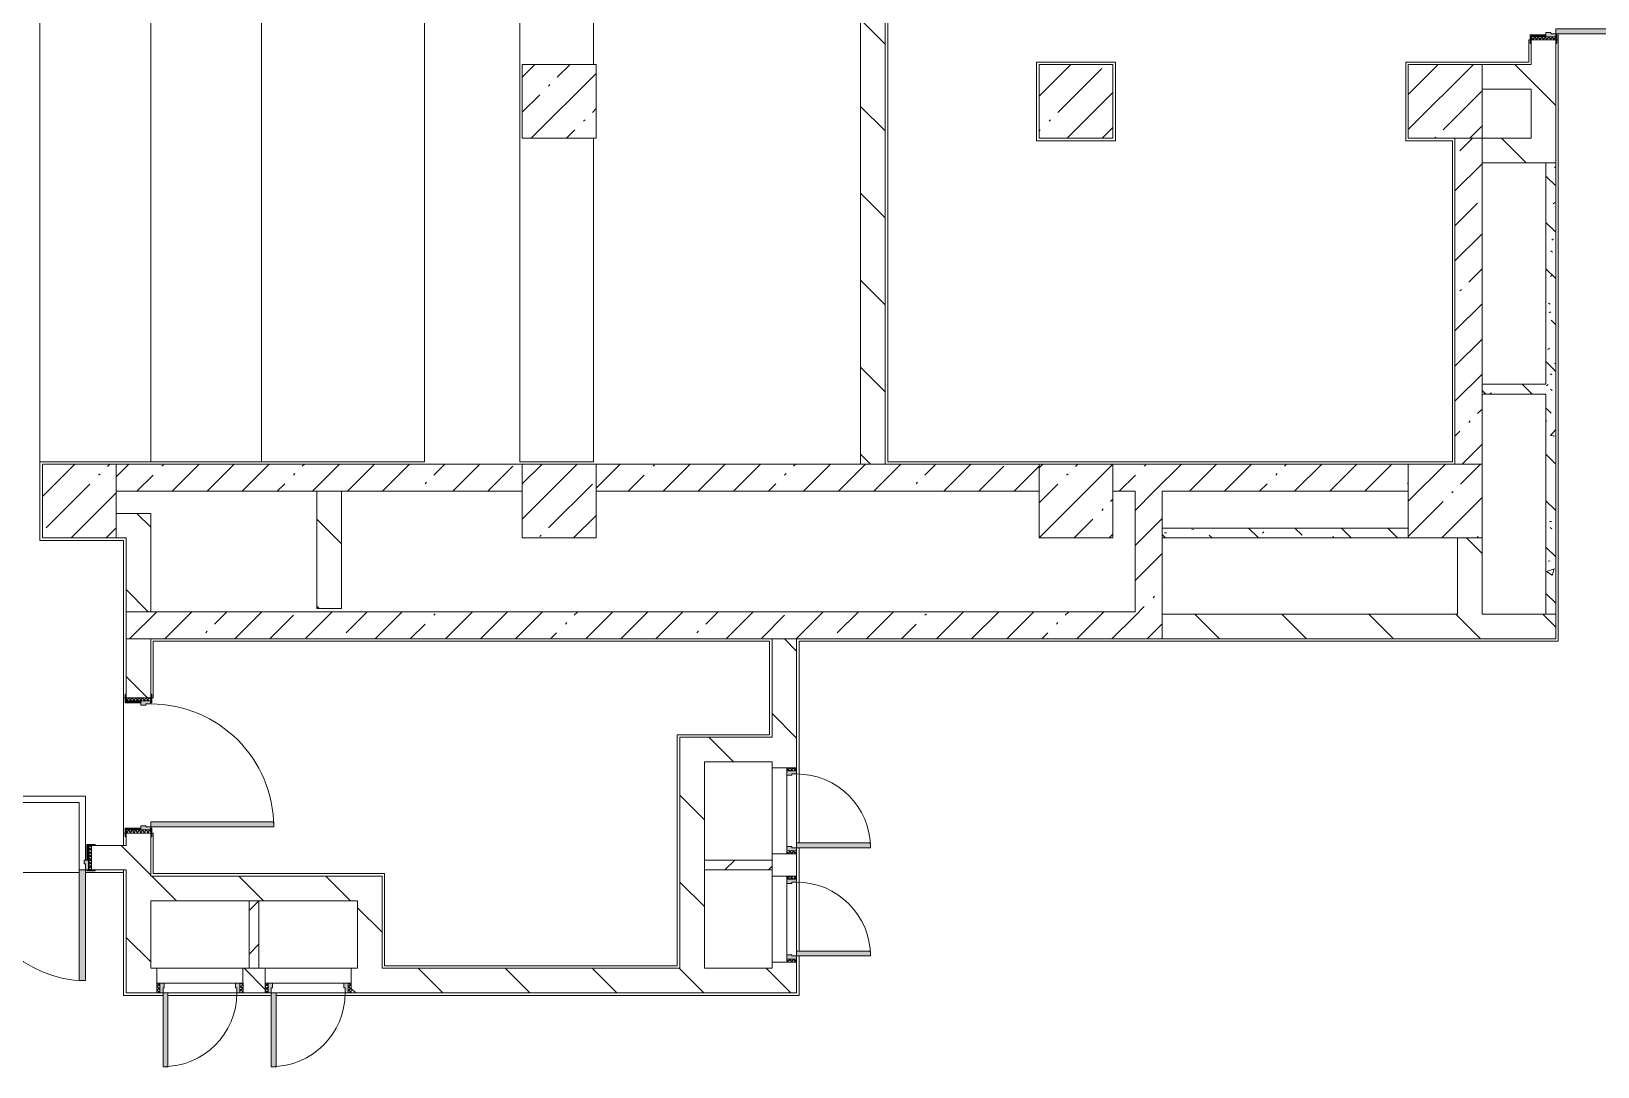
# Model space of a CAD drawing. Header units: millimetres. Extents: x 35881 to 234190, y -8553 to 29063.
# Drawn here: x 129000 to 141730, y 10300 to 18720 of the extents above; entities that cross this region are included whole.
import ezdxf

# ---------------------------------------------------------------- set-up
doc = ezdxf.new("R2010")
doc.units = ezdxf.units.MM
for name, color, linetype, lineweight, true_color in [('A-DOOR-4', 7, 'Continuous', 5, 0xaaaaaa), ('A-DOOR-5', 7, 'Continuous', 5, 0xe2e2e2), ('A-DOOR-FRAM-2', 7, 'Continuous', 5, 0xe2e2e2), ('A-DOOR-FRAM-3', 7, 'Continuous', 5, 0xaaaaaa), ('A-FLOR-1', 7, 'Continuous', 5, 0xaaaaaa), ('I-WALL-5', 7, 'Continuous', 5, 0x787878)]:
    doc.layers.add(name, color=color, linetype=linetype, lineweight=lineweight, true_color=true_color)
for name, color, linetype, lineweight in [('A-WALL', 7, 'Continuous', 9), ('I-WALL-4', 7, 'Continuous', 5), ('S-COLS-1', 7, 'Continuous', 5), ('S-STRS-2', 7, 'Continuous', 5)]:
    doc.layers.add(name, color=color, linetype=linetype, lineweight=lineweight)
pattern_1 = [(135, (107179.66, 0), (-353.5534, -353.5534), [])]
pattern_2 = [(45, (107179.66, 0), (-285.123, 285.123), []), (45, (107464.8, 0), (-285.123, 285.123), [504.031, -100.806, 16.764, -84.042])]
pattern_3 = [(135, (107179.66, 0), (-377.171, -377.171), [533.4, -88.9, 17.78, -88.9]), (135, (107179.66, 376.94), (-377.171, -377.171), []), (50, (107179.66, 0), (637.6445, -55.7866), [66.675, -733.425]), (355, (107179.66, 0), (-123.349, 668.699), [53.34, -586.74]), (100.451, (107232.8, -4.65), (514.299, 612.908), [56.665, -623.315]), (46.184, (107179.66, 177.8), (948.776, -147.15), [100.012, -1100.137]), (96.636, (107258.7, 165.5), (830.91, 865.997), [84.998, -934.973]), (351.184, (107179.7, 177.8), (830.918, 865.988), [80.01, -880.11]), (21, (107268.56, 133.35), (530.6506, -357.928), [66.675, -733.425]), (326, (107268.56, 133.35), (216.308, 644.658), [53.34, -586.74]), (71.451, (107312.8, 103.5), (746.96, 286.724), [56.665, -623.315]), (37.5, (107179.66, 0), (10.8105, 295.9426), [16.764, -562.864, 16.764, -578.866, -588.962]), (37.5, (107179.66, 0), (10.8105, 295.9426), [-1175.258, 16.764, -572.198]), (7.5, (107179.66, 0), (233.8692, 350.6318), [16.764, -322.834, 16.764, -549.529, -224.472]), (7.5, (107179.66, 0), (233.8692, 350.6318), [-905.891, 16.764, -207.708]), (327.5, (106981.4, 0), (474.5678, -20.0513), [16.764, -205.486, 16.764, -676.656, -920.115]), (327.5, (106981.4, 0), (474.5678, -20.0513), [-915.67, 16.764, -903.351]), (317.5, (106892.5, 0), (518.452, 88.9934), [16.764, -272.161, 16.764, -443.738, -653.415]), (317.5, (106892.5, 0), (518.452, 88.9934), [-749.427, 16.764, -636.651])]
pattern_4 = [(135, (1751.41, 164.685), (-14.14214, -14.14214), []), (225, (1751.41, 164.685), (14.14214, -14.14214), [])]
pattern_5 = [(45, (-371.384, 164.685), (-14.1421, 14.1421), []), (135, (-371.384, 164.685), (-14.1421, -14.1421), [])]
pattern_6 = [(45, (107179.66, 0), (-176.7767, 176.7767), [])]

# ---------------------------------------------------------------- blocks, each defined once
blk = doc.blocks.new('BSC_Колонна _Прямоугольная - 600х600-V252-1_10_2_птичка')
at = {"layer": 'S-COLS-1'}
h = blk.add_hatch(dxfattribs=at)
h.set_pattern_fill('FP_80', color=256, style=0, pattern_type=2)
h.set_pattern_definition([(45, (-26110, -14900), (-285.123, 285.123), []), (45, (-25824.88, -14900), (-285.123, 285.123), [504.031, -100.806, 16.764, -84.042])])
h.paths.add_polyline_path([(-300, -300), (300, -300), (300, 300), (-300, 300), (-300, -97)])
for p, q in [((300, 300), (-300, 300)), ((-300, 300), (-300, -300)), ((300, -300), (300, 300)), ((-300, -300), (300, -300))]:
    blk.add_line(p, q, dxfattribs=at)
blk = doc.blocks.new('BSC_Колонна _Прямоугольная - 600х600-V277-1_10_2_птичка')
at = {"layer": 'S-COLS-1'}
h = blk.add_hatch(dxfattribs=at)
h.set_pattern_fill('FP_109', color=256, style=0, pattern_type=2)
h.set_pattern_definition([(45, (-33310, -18150), (-285.123, 285.123), []), (45, (-33024.88, -18150), (-285.123, 285.123), [504.031, -100.806, 16.764, -84.042])])
h.paths.add_polyline_path([(60, -300), (300, -300), (300, 300), (-300, 300), (-300, -300)])
for p, q in [((300, 300), (-300, 300)), ((-300, 300), (-300, -300)), ((300, -300), (300, 300)), ((-300, -300), (300, -300))]:
    blk.add_line(p, q, dxfattribs=at)
blk = doc.blocks.new('BSC_Колонна _Прямоугольная - 600х600-V286-1_10_2_птичка')
at = {"layer": 'S-COLS-1'}
h = blk.add_hatch(dxfattribs=at)
h.set_pattern_fill('FP_113', color=256, style=0, pattern_type=2)
h.set_pattern_definition([(45, (-33310, -14900), (-285.123, 285.123), []), (45, (-33024.88, -14900), (-285.123, 285.123), [504.031, -100.806, 16.764, -84.042])])
h.paths.add_polyline_path([(-300, -300), (300, -300), (300, 300), (-300, 300), (-300, -135)])
for p, q in [((300, 300), (-300, 300)), ((-300, 300), (-300, -300)), ((300, -300), (300, 300)), ((-300, -300), (300, -300))]:
    blk.add_line(p, q, dxfattribs=at)
blk = doc.blocks.new('BSC_Колонна _Прямоугольная - 600х600-V298-1_10_2_птичка')
at = {"layer": 'S-COLS-1'}
h = blk.add_hatch(dxfattribs=at)
h.set_pattern_fill('FP_130', color=256, style=0, pattern_type=2)
h.set_pattern_definition([(45, (-30310, -14900), (-285.123, 285.123), []), (45, (-30024.88, -14900), (-285.123, 285.123), [504.031, -100.806, 16.764, -84.042])])
h.paths.add_polyline_path([(239, -300), (300, -300), (300, 300), (-300, 300), (-300, -300), (78, -300)])
for p, q in [((300, 300), (-300, 300)), ((-300, 300), (-300, -300)), ((300, -300), (300, 300)), ((-300, -300), (300, -300))]:
    blk.add_line(p, q, dxfattribs=at)
blk = doc.blocks.new('110_Дверь_СКБ_2Ст - Д-10 1800x2100h_Актовый зал EI30-23435156-1_10_2_птичка')
at = {"layer": 'A-DOOR-4'}
h = blk.add_hatch(dxfattribs=at)
h.set_pattern_fill('FP_133', color=256, style=0, pattern_type=2)
h.set_pattern_definition([(135, (1351.41, 164.685), (-14.1421, -14.1421), []), (225, (1351.41, 164.685), (14.1421, -14.1421), [])])
h.paths.add_polyline_path([(962.5, 100), (937.5, 100), (937.5, -100), (962.5, -100)])
at = {"layer": 'A-DOOR-5'}
for points in [[(-887.5, 1000), (-887.5, 100), (-837.5, 100), (-837.5, 1000)], [(862.5, 1000), (862.5, 100), (912.5, 100), (912.5, 1000)]]:
    blk.add_hatch(color=256, dxfattribs=at).paths.add_polyline_path(points)
h = blk.add_hatch(color=256, dxfattribs=at)
h.paths.add_polyline_path([(937.5, 100), (912.5, 100), (912.5, 50), (902.5, 50), (902.5, 20), (937.5, 20)])
h.paths.add_polyline_path([(-887.5, 100), (-912.5, 100), (-912.5, 20), (-877.5, 20), (-882.7, 50), (-887.5, 50)])
at = {"layer": 'A-DOOR-FRAM-2'}
for points in [[(-937.5, 108), (-967.5, 108), (-967.5, 100), (-897.5, 100), (-897.5, 108), (-916.5, 108)], [(-912.5, 20), (-912.5, -100), (-897.5, -100), (-897.5, 20)], [(962.5, 108), (922.5, 108), (927.9, 100), (992.5, 100), (992.5, 108)], [(927.9, 20), (922.5, 20), (927.9, -100), (937.5, -100), (937.5, 20)], [(-897.5, -100), (-967.5, -100), (-967.5, -108), (-897.5, -108)], [(922.5, -100), (927.9, -108), (992.5, -108), (992.5, -100), (927.9, -100)]]:
    blk.add_hatch(color=256, dxfattribs=at).paths.add_polyline_path(points)
at = {"layer": 'A-DOOR-FRAM-3'}
h = blk.add_hatch(dxfattribs=at)
h.set_pattern_fill('FP_134', color=256, style=0, pattern_type=2)
h.set_pattern_definition([(45, (-771.384, 164.685), (-14.1421, 14.1421), []), (135, (-771.384, 164.685), (-14.1421, -14.1421), [])])
h.paths.add_polyline_path([(-912.5, 100), (-937.5, 100), (-937.5, -100), (-912.5, -100)])
at = {"layer": 'A-DOOR-4'}
for p, q in [((-887.5, 1000), (-887.5, 100)), ((-837.5, 1000), (-887.5, 1000)), ((-837.5, 100), (-837.5, 1000)), ((912.5, 1000), (862.5, 1000)), ((862.5, 1000), (862.5, 100)), ((912.5, 100), (912.5, 1000)), ((-887.5, 100), (-837.5, 100)), ((862.5, 100), (912.5, 100))]:
    blk.add_line(p, q, dxfattribs=at)
for centre, start, end in [((-887.5, 100), 0, 90), ((912.5, 100), 90, 180)]:
    blk.add_arc(centre, 900, start, end, dxfattribs=at)
at = {"layer": 'A-DOOR-FRAM-3'}
for p, q in [((-897.5, 108), (-967.5, 108)), ((-967.5, 108), (-967.5, 100)), ((-967.5, 100), (-897.5, 100)), ((-912.5, 100), (-937.5, 100)), ((-937.5, 100), (-937.5, -100)), ((-887.5, 100), (-912.5, 100)), ((-912.5, 100), (-912.5, 20)), ((-912.5, -100), (-912.5, 100)), ((-912.5, 20), (-877.5, 20)), ((-897.5, 20), (-912.5, 20)), ((-912.5, 20), (-912.5, -100)), ((-897.5, 100), (-897.5, 108)), ((-897.5, -100), (-897.5, 20)), ((-887.5, 50), (-887.5, 100)), ((-877.5, 50), (-887.5, 50)), ((-877.5, 20), (-877.5, 50)), ((912.5, 50), (902.5, 50)), ((902.5, 50), (902.5, 20)), ((902.5, 20), (937.5, 20)), ((912.5, 100), (912.5, 50)), ((937.5, 100), (912.5, 100)), ((992.5, 108), (922.5, 108)), ((922.5, 108), (922.5, 100)), ((922.5, 100), (992.5, 100)), ((937.5, 20), (922.5, 20)), ((922.5, 20), (922.5, -100)), ((937.5, 20), (937.5, 100)), ((962.5, 100), (937.5, 100)), ((937.5, 100), (937.5, -100)), ((937.5, -100), (937.5, 20)), ((962.5, -100), (962.5, 100)), ((992.5, 100), (992.5, 108)), ((-897.5, -100), (-967.5, -100)), ((-967.5, -100), (-967.5, -108)), ((-967.5, -108), (-897.5, -108)), ((-937.5, -100), (-912.5, -100)), ((-912.5, -100), (-897.5, -100)), ((-897.5, -108), (-897.5, -100)), ((922.5, -100), (937.5, -100)), ((992.5, -100), (922.5, -100)), ((922.5, -100), (922.5, -108)), ((922.5, -108), (992.5, -108)), ((937.5, -100), (962.5, -100)), ((992.5, -108), (992.5, -100))]:
    blk.add_line(p, q, dxfattribs=at)
blk = doc.blocks.new('110_Дверь_СКБ_1Ст_Внутренняя1 - Д-4к_п__1100x2100h_Артистические EI30-23988509-1_10_2_птичка')
at = {"layer": 'A-DOOR-4'}
h = blk.add_hatch(dxfattribs=at)
h.set_pattern_fill('FP_116', color=256, style=0, pattern_type=2)
h.set_pattern_definition(pattern_4)
h.paths.add_polyline_path([(562.5, 100), (537.5, 100), (537.5, -100), (562.5, -100), (562.5, -72.6)])
at = {"layer": 'A-DOOR-5'}
h = blk.add_hatch(color=256, dxfattribs=at)
h.paths.add_polyline_path([(537.5, 20), (537.5, 100), (512.5, 100), (512.5, 60), (502.5, 60), (502.5, 20), (522.5, 20)])
h.paths.add_polyline_path([(-477.5, 60), (-487.5, 60), (-487.5, 100), (-512.5, 100), (-512.5, 20), (-477.5, 20), (-477.5, 44)])
at = {"layer": 'A-DOOR-FRAM-2'}
for points in [[(512.5, 156.8), (512.5, 1100), (472.5, 1100), (472.5, 100), (512.5, 100), (512.5, 120)], [(-497.5, 100), (-497.5, 108), (-567.5, 108), (-567.5, 100), (-512.5, 100)], [(-497.5, -72.6), (-497.5, 20), (-512.5, 20), (-512.5, -100), (-497.5, -100)], [(592.5, 108), (522.5, 108), (522.5, 100), (592.5, 100)], [(537.5, -100), (537.5, 20), (522.5, 20), (522.5, -100)], [(-497.5, -108), (-497.5, -100), (-567.5, -100), (-567.5, -108), (-512.5, -108)], [(592.5, -100), (522.5, -100), (522.5, -108), (592.5, -108)]]:
    blk.add_hatch(color=256, dxfattribs=at).paths.add_polyline_path(points)
at = {"layer": 'A-DOOR-FRAM-3'}
h = blk.add_hatch(dxfattribs=at)
h.set_pattern_fill('FP_117', color=256, style=0, pattern_type=2)
h.set_pattern_definition(pattern_5)
h.paths.add_polyline_path([(-512.5, -100), (-512.5, 100), (-537.5, 100), (-537.5, -100)])
at = {"layer": 'A-DOOR-4'}
for p, q in [((512.5, 1100), (472.5, 1100)), ((472.5, 1100), (472.5, 100)), ((512.5, 100), (512.5, 1100)), ((472.5, 100), (512.5, 100))]:
    blk.add_line(p, q, dxfattribs=at)
blk.add_arc((512.5, 100), 1000, 90, 180, dxfattribs=at)
at = {"layer": 'A-DOOR-FRAM-3'}
for p, q in [((-497.5, 108), (-567.5, 108)), ((-567.5, 108), (-567.5, 100)), ((-567.5, 100), (-497.5, 100)), ((-512.5, 100), (-537.5, 100)), ((-537.5, 100), (-537.5, -100)), ((-487.5, 100), (-512.5, 100)), ((-512.5, 100), (-512.5, 20)), ((-512.5, -100), (-512.5, 100)), ((-497.5, 100), (-512.5, 100)), ((-512.5, 100), (-512.5, 99)), ((-512.5, 99), (-497.5, 99)), ((-512.5, 20), (-477.5, 20)), ((-497.5, 20), (-512.5, 20)), ((-512.5, 20), (-512.5, -100)), ((-497.5, 100), (-497.5, 108)), ((-497.5, 99), (-497.5, 100)), ((-497.5, -100), (-497.5, 20)), ((-487.5, 60), (-487.5, 100)), ((-477.5, 60), (-487.5, 60)), ((-477.5, 20), (-477.5, 60)), ((512.5, 60), (502.5, 60)), ((502.5, 60), (502.5, 20)), ((502.5, 20), (537.5, 20)), ((512.5, 100), (512.5, 60)), ((537.5, 100), (512.5, 100)), ((592.5, 108), (522.5, 108)), ((522.5, 108), (522.5, 100)), ((537.5, 100), (522.5, 100)), ((522.5, 100), (522.5, 99)), ((522.5, 100), (592.5, 100)), ((522.5, 99), (537.5, 99)), ((537.5, 20), (522.5, 20)), ((522.5, 20), (522.5, -100)), ((537.5, 20), (537.5, 100)), ((562.5, 100), (537.5, 100)), ((537.5, 100), (537.5, -100)), ((537.5, 99), (537.5, 100)), ((537.5, -100), (537.5, 20)), ((562.5, -100), (562.5, 100)), ((592.5, 100), (592.5, 108)), ((-497.5, -100), (-567.5, -100)), ((-567.5, -100), (-567.5, -108)), ((-567.5, -108), (-497.5, -108)), ((-537.5, -100), (-512.5, -100)), ((-512.5, -100), (-497.5, -100)), ((-497.5, -108), (-497.5, -100)), ((522.5, -100), (537.5, -100)), ((592.5, -100), (522.5, -100)), ((522.5, -100), (522.5, -108)), ((522.5, -108), (592.5, -108)), ((537.5, -100), (562.5, -100)), ((592.5, -108), (592.5, -100))]:
    blk.add_line(p, q, dxfattribs=at)
blk = doc.blocks.new('110_Дверь_СКБ_1Ст_Внутренняя1 - Д-4к_л_ 1100x2100h_кладовая-31838514-1_10_2_птичка')
at = {"layer": 'A-DOOR-4'}
h = blk.add_hatch(dxfattribs=at)
h.set_pattern_fill('FP_116', color=256, style=0, pattern_type=2)
h.set_pattern_definition(pattern_4)
h.paths.add_polyline_path([(562.5, 100), (537.5, 100), (537.5, -100), (562.5, -100)])
at = {"layer": 'A-DOOR-5'}
h = blk.add_hatch(color=256, dxfattribs=at)
h.paths.add_polyline_path([(537.5, 20), (537.5, 100), (512.5, 100), (512.5, 60), (502.5, 60), (502.5, 20), (522.5, 20)])
h.paths.add_polyline_path([(-477.5, 60), (-487.5, 60), (-487.5, 100), (-512.5, 100), (-512.5, 20), (-477.5, 20), (-477.5, 44)])
at = {"layer": 'A-DOOR-FRAM-2'}
for points in [[(512.5, 100), (512.5, 1100), (472.5, 1100), (472.5, 100)], [(-497.5, 108), (-567.5, 108), (-567.5, 100), (-497.5, 100)], [(-497.5, -100), (-497.5, 20), (-512.5, 20), (-512.5, -100)], [(592.5, 108), (522.5, 108), (522.5, 100), (592.5, 100)], [(537.5, 20), (522.5, 20), (523.9, -100), (537.5, -100), (537.5, -22.4)], [(-497.5, -100), (-567.5, -100), (-567.5, -108), (-497.5, -108)], [(592.5, -100), (522.5, -100), (522.5, -108), (592.5, -108)]]:
    blk.add_hatch(color=256, dxfattribs=at).paths.add_polyline_path(points)
at = {"layer": 'A-DOOR-FRAM-3'}
h = blk.add_hatch(dxfattribs=at)
h.set_pattern_fill('FP_117', color=256, style=0, pattern_type=2)
h.set_pattern_definition(pattern_5)
h.paths.add_polyline_path([(-512.5, 100), (-537.5, 100), (-537.5, -100), (-512.5, -100)])
at = {"layer": 'A-DOOR-4'}
for p, q in [((512.5, 1100), (472.5, 1100)), ((472.5, 1100), (472.5, 100)), ((512.5, 100), (512.5, 1100)), ((472.5, 100), (512.5, 100))]:
    blk.add_line(p, q, dxfattribs=at)
blk.add_arc((512.5, 100), 1000, 90, 180, dxfattribs=at)
at = {"layer": 'A-DOOR-FRAM-3'}
for p, q in [((-497.5, 108), (-567.5, 108)), ((-567.5, 108), (-567.5, 100)), ((-567.5, 100), (-497.5, 100)), ((-512.5, 100), (-537.5, 100)), ((-537.5, 100), (-537.5, -100)), ((-487.5, 100), (-512.5, 100)), ((-512.5, 100), (-512.5, 20)), ((-512.5, -100), (-512.5, 100)), ((-497.5, 100), (-512.5, 100)), ((-512.5, 100), (-512.5, 99)), ((-512.5, 99), (-497.5, 99)), ((-512.5, 20), (-477.5, 20)), ((-497.5, 20), (-512.5, 20)), ((-512.5, 20), (-512.5, -100)), ((-497.5, 100), (-497.5, 108)), ((-497.5, 99), (-497.5, 100)), ((-497.5, -100), (-497.5, 20)), ((-487.5, 60), (-487.5, 100)), ((-477.5, 60), (-487.5, 60)), ((-477.5, 20), (-477.5, 60)), ((512.5, 60), (502.5, 60)), ((502.5, 60), (502.5, 20)), ((502.5, 20), (537.5, 20)), ((512.5, 100), (512.5, 60)), ((537.5, 100), (512.5, 100)), ((592.5, 108), (522.5, 108)), ((522.5, 108), (522.5, 100)), ((537.5, 100), (522.5, 100)), ((522.5, 100), (522.5, 99)), ((522.5, 100), (592.5, 100)), ((522.5, 99), (537.5, 99)), ((537.5, 20), (522.5, 20)), ((522.5, 20), (522.5, -100)), ((537.5, 20), (537.5, 100)), ((562.5, 100), (537.5, 100)), ((537.5, 100), (537.5, -100)), ((537.5, 99), (537.5, 100)), ((537.5, -100), (537.5, 20)), ((562.5, -100), (562.5, 100)), ((592.5, 100), (592.5, 108)), ((-497.5, -100), (-567.5, -100)), ((-567.5, -100), (-567.5, -108)), ((-567.5, -108), (-497.5, -108)), ((-537.5, -100), (-512.5, -100)), ((-512.5, -100), (-497.5, -100)), ((-497.5, -108), (-497.5, -100)), ((522.5, -100), (537.5, -100)), ((592.5, -100), (522.5, -100)), ((522.5, -100), (522.5, -108)), ((522.5, -108), (592.5, -108)), ((537.5, -100), (562.5, -100)), ((592.5, -108), (592.5, -100))]:
    blk.add_line(p, q, dxfattribs=at)
blk = doc.blocks.new('BSC_Колонна _Прямоугольная - 600х600-V321-1_10_2_птичка')
at = {"layer": 'S-COLS-1'}
h = blk.add_hatch(dxfattribs=at)
h.set_pattern_fill('FP_149', color=256, style=0, pattern_type=2)
h.set_pattern_definition([(45, (-22210, -14900), (-285.123, 285.123), []), (45, (-21924.88, -14900), (-285.123, 285.123), [504.031, -100.806, 16.764, -84.042])])
h.paths.add_polyline_path([(300, -300), (300, 300), (-300, 300), (-300, -300)])
for p, q in [((300, 300), (-300, 300)), ((-300, 300), (-300, -300)), ((300, -300), (300, 300)), ((-300, -300), (300, -300))]:
    blk.add_line(p, q, dxfattribs=at)
blk = doc.blocks.new('BSC_Колонна _Прямоугольная - 600х600-V322-1_10_2_птичка')
at = {"layer": 'S-COLS-1'}
h = blk.add_hatch(dxfattribs=at)
h.set_pattern_fill('FP_151', color=256, style=0, pattern_type=2)
h.set_pattern_definition([(45, (-26110, -18150), (-285.123, 285.123), []), (45, (-25824.88, -18150), (-285.123, 285.123), [504.031, -100.806, 16.764, -84.042])])
h.paths.add_polyline_path([(280, -300), (300, -300), (300, 300), (-300, 300), (-300, -300), (76, -300)])
for p, q in [((300, 300), (-300, 300)), ((-300, 300), (-300, -300)), ((300, -300), (300, 300)), ((-300, -300), (300, -300))]:
    blk.add_line(p, q, dxfattribs=at)
blk = doc.blocks.new('BSC_Колонна _Прямоугольная - 600х600-23728797-1_10_2_птичка')
at = {"layer": 'S-COLS-1'}
h = blk.add_hatch(dxfattribs=at)
h.set_pattern_fill('FP_152', color=256, style=0, pattern_type=2)
h.set_pattern_definition([(45, (-30310, -18150), (-285.123, 285.123), []), (45, (-30024.88, -18150), (-285.123, 285.123), [504.031, -100.806, 16.764, -84.042])])
h.paths.add_polyline_path([(300, -300), (300, 300), (-300, 297), (-300, -300), (239, -300)])
for p, q in [((300, 300), (-300, 300)), ((-300, 300), (-300, -300)), ((300, -300), (300, 300)), ((-300, -300), (300, -300))]:
    blk.add_line(p, q, dxfattribs=at)
blk = doc.blocks.new('110_Дверь_СКБ_1Ст - д-18 700x2100h_Технический шкаф ЭОМ и СС-V314-1_10_2_птичка')
at = {"layer": 'A-DOOR-4'}
h = blk.add_hatch(dxfattribs=at)
h.set_pattern_fill('FP_142', color=256, style=0, pattern_type=2)
h.set_pattern_definition([(135, (1951.41, 164.685), (-14.14214, -14.14214), []), (225, (1951.41, 164.685), (14.14214, -14.14214), [])])
h.paths.add_polyline_path([(337, 100), (337, 20), (362, 20), (362, 100)])
at = {"layer": 'A-DOOR-5'}
h = blk.add_hatch(color=256, dxfattribs=at)
h.paths.add_polyline_path([(312, 100), (312, 60), (302, 60), (302, 20), (337, 20), (337, 100), (322, 100)])
h.paths.add_polyline_path([(-298, 100), (-313, 100), (-313, 20), (-278, 20), (-278, 60), (-288, 60), (-288, 100)])
at = {"layer": 'A-DOOR-FRAM-2'}
blk.add_hatch(color=256, dxfattribs=at).paths.add_polyline_path([(272, 700), (272, 100), (312, 100), (312, 700)])
at = {"layer": 'A-DOOR-FRAM-3'}
h = blk.add_hatch(dxfattribs=at)
h.set_pattern_fill('FP_143', color=256, style=0, pattern_type=2)
h.set_pattern_definition([(45, (-171.384, 164.685), (-14.1421, 14.1421), []), (135, (-171.384, 164.685), (-14.1421, -14.1421), [])])
h.paths.add_polyline_path([(-338, 100), (-338, 20), (-313, 20), (-313, 100)])
at = {"layer": 'A-DOOR-4'}
for p, q in [((312, 700), (272, 700)), ((272, 700), (272, 100)), ((312, 100), (312, 700)), ((272, 100), (312, 100))]:
    blk.add_line(p, q, dxfattribs=at)
blk.add_arc((312, 100), 600, 90, 180, dxfattribs=at)
at = {"layer": 'A-DOOR-FRAM-3'}
for p, q in [((-313, 100), (-338, 100)), ((-338, 100), (-338, 20)), ((-338, 20), (-313, 20)), ((-288, 100), (-313, 100)), ((-313, 100), (-313, 20)), ((-313, 20), (-313, 100)), ((-313, 20), (-278, 20)), ((-288, 60), (-288, 100)), ((-288, 100), (272, 100)), ((-278, 60), (-288, 60)), ((-278, 20), (-278, 60)), ((302, 20), (-278, 20)), ((312, 60), (302, 60)), ((302, 60), (302, 20)), ((302, 20), (337, 20)), ((312, 100), (312, 60)), ((337, 100), (312, 100)), ((337, 20), (337, 100)), ((362, 100), (337, 100)), ((337, 100), (337, 20)), ((337, 20), (362, 20)), ((362, 20), (362, 100))]:
    blk.add_line(p, q, dxfattribs=at)
blk = doc.blocks.new('Перекрытия 2 - Перекрытия 4-32990152-1_10_2_птичка')
at = {"layer": 'S-STRS-2'}
for p, q in [((21910, 19180), (22510, 19180)), ((21910, 19180), (21910, 15200)), ((22810, 19180), (23410, 19180)), ((22810, 15200), (22810, 19180)), ((25034, 19180), (23710, 19180)), ((23710, 19180), (23710, 15200)), ((25034, 15200), (25034, 19180)), ((26410, 19180), (25810, 19180)), ((25810, 19180), (25810, 15200)), ((26410, 18430), (26410, 19180)), ((26410, 15200), (26410, 17830)), ((22810, 15200), (21910, 15200)), ((23710, 15200), (22810, 15200)), ((23710, 15200), (25034, 15200)), ((25810, 15200), (26410, 15200))]:
    blk.add_line(p, q, dxfattribs=at)
blk = doc.blocks.new('BSC_Колонна _Прямоугольная - 600х600-V377-1_10_2_птичка')
at = {"layer": 'S-COLS-1'}
for p, q in [((300, 300), (-300, 300)), ((-300, 300), (-300, -300)), ((300, -300), (300, 300)), ((-300, -300), (300, -300))]:
    blk.add_line(p, q, dxfattribs=at)

msp = doc.modelspace()

# ---------------------------------------------------------------- hatches: boundary and pattern name
at = {"layer": 'I-WALL-4'}
h = msp.add_hatch(dxfattribs=at)
h.set_pattern_fill('FP_73', color=256, style=0, pattern_type=2)
h.set_pattern_definition(pattern_1)
h.paths.add_polyline_path([(135869.6, 15200), (135939.7, 15200), (135939.7, 26500), (135739.7, 26500), (135739.7, 15200)])
h = msp.add_hatch(dxfattribs=at)
h.set_pattern_fill('FP_73', color=256, style=0, pattern_type=2)
h.set_pattern_definition(pattern_1)
h.paths.add_polyline_path([(141309.7, 17850), (141389.7, 17850), (141389.7, 18650), (141189.7, 18650), (141189.7, 17850)])
h.paths.add_polyline_path([(141389.7, 19750), (141389.7, 23400), (141189.7, 23400), (141189.7, 19750)])
h = msp.add_hatch(dxfattribs=at)
h.set_pattern_fill('FP_73', color=256, style=0, pattern_type=2)
h.set_pattern_definition(pattern_1)
h.paths.add_polyline_path([(141169.7, 18250), (141189.7, 18250), (141189.7, 18450), (140789.7, 18450), (140789.7, 18250)])
h = msp.add_hatch(dxfattribs=at)
h.set_pattern_fill('FP_67', color=256, style=0, pattern_type=2)
h.set_pattern_definition(pattern_2)
h.paths.add_polyline_path([(140789.7, 15200), (140790.1, 15200), (140789.7, 17850), (140570.1, 17850), (140570.1, 15200)])
h = msp.add_hatch(dxfattribs=at)
h.set_pattern_fill('FP_73', color=256, style=0, pattern_type=2)
h.set_pattern_definition(pattern_1)
h.paths.add_polyline_path([(141309.7, 17650), (141389.7, 17650), (141389.7, 17850), (140790.1, 17850), (140790.1, 17650), (141232.7, 17650)])
h = msp.add_hatch(dxfattribs=at)
h.set_pattern_fill('FP_67', color=256, style=0, pattern_type=2)
h.set_pattern_definition(pattern_2)
h.paths.add_polyline_path([(130869.7, 14980), (132989.7, 14980), (132989.7, 15200), (129689.7, 15200), (129689.7, 14980), (130292.8, 14980)])
h.paths.add_polyline_path([(139928.2, 14980), (140189.7, 14980), (140189.7, 15200), (137789.7, 15200), (137789.7, 14980), (139587.5, 14980)])
h.paths.add_polyline_path([(137169.7, 14980), (137189.7, 14980), (137189.7, 15200), (133589.7, 15200), (133589.7, 14980), (135959.7, 14980)])
h = msp.add_hatch(dxfattribs=at)
h.set_pattern_fill('FP_73', color=256, style=0, pattern_type=2)
h.set_pattern_definition(pattern_1)
h.paths.add_polyline_path([(131519.7, 14025), (131519.7, 14980), (131319.7, 14980), (131319.7, 14025)])
h = msp.add_hatch(dxfattribs=at)
h.set_pattern_fill('FP_67', color=256, style=0, pattern_type=2)
h.set_pattern_definition(pattern_2)
h.paths.add_polyline_path([(138189.7, 13780), (138189.7, 14980), (137969.7, 14980), (137969.7, 13780)])
h = msp.add_hatch(dxfattribs=at)
h.set_pattern_fill('FP_73', color=256, style=0, pattern_type=2)
h.set_pattern_definition(pattern_1)
h.paths.add_polyline_path([(129840.8, 14600), (129969.7, 14600), (129969.7, 14800), (129689.7, 14800), (129689.7, 14600), (129769.7, 14600)])
h = msp.add_hatch(dxfattribs=at)
h.set_pattern_fill('FP_73', color=256, style=0, pattern_type=2)
h.set_pattern_definition(pattern_1)
h.paths.add_polyline_path([(129969.7, 14000), (129969.7, 14600), (129769.7, 14600), (129769.7, 14000)])
h = msp.add_hatch(dxfattribs=at)
h.set_pattern_fill('FP_73', color=256, style=0, pattern_type=2)
h.set_pattern_definition(pattern_1)
h.paths.add_polyline_path([(140790.1, 13980), (140789.7, 14600), (140590.1, 14600), (140590.1, 13980)])
h = msp.add_hatch(dxfattribs=at)
h.set_pattern_fill('FP_67', color=256, style=0, pattern_type=2)
h.set_pattern_definition(pattern_2)
h.paths.add_polyline_path([(130428, 13780), (137969.7, 13780), (137969.7, 14000), (129769.7, 14000), (129769.7, 13780), (130292.8, 13780)])
h = msp.add_hatch(dxfattribs=at)
h.set_pattern_fill('FP_73', color=256, style=0, pattern_type=2)
h.set_pattern_definition(pattern_1)
h.paths.add_polyline_path([(140845.9, 13780), (141389.7, 13780), (141389.7, 13980), (138189.7, 13980), (138189.7, 13780), (140550.1, 13780)])
h = msp.add_hatch(dxfattribs=at)
h.set_pattern_fill('FP_73', color=256, style=0, pattern_type=2)
h.set_pattern_definition(pattern_1)
h.paths.add_polyline_path([(129769.7, 10900), (129969.7, 10900), (129969.7, 12200), (129769.7, 12200), (129769.7, 10905.3)])
h.paths.add_polyline_path([(129969.7, 13300), (129969.7, 13780), (129769.7, 13780), (129769.7, 13300)])
h = msp.add_hatch(dxfattribs=at)
h.set_pattern_fill('FP_73', color=256, style=0, pattern_type=2)
h.set_pattern_definition(pattern_1)
h.paths.add_polyline_path([(135139.4, 10900), (135219.7, 10900), (135219.7, 11150), (135019.7, 11150), (135019.7, 10900)])
h.paths.add_polyline_path([(135139.7, 11850), (135219.7, 11850), (135219.7, 12030), (135019.7, 12030), (135019.7, 11850)])
h.paths.add_polyline_path([(135139.7, 12730), (135219.7, 12730), (135219.7, 13780), (135019.7, 13780), (135019.7, 12730)])
h = msp.add_hatch(dxfattribs=at)
h.set_pattern_fill('FP_73', color=256, style=0, pattern_type=2)
h.set_pattern_definition(pattern_1)
h.paths.add_polyline_path([(134269.7, 11100), (134469.7, 11100), (134469.7, 12980), (134269.7, 12980), (134269.7, 11120)])
h = msp.add_hatch(dxfattribs=at)
h.set_pattern_fill('FP_73', color=256, style=0, pattern_type=2)
h.set_pattern_definition(pattern_1)
h.paths.add_polyline_path([(134469.7, 12780), (135019.7, 12780), (135019.7, 12980), (134469.7, 12980)])
h = msp.add_hatch(dxfattribs=at)
h.set_pattern_fill('FP_73', color=256, style=0, pattern_type=2)
h.set_pattern_definition(pattern_1)
h.paths.add_polyline_path([(129519.7, 11900), (129769.7, 11900), (129769.7, 12100), (129489.7, 12100), (129489.7, 11900)])
h.paths.add_polyline_path([(127409.7, 11900), (127589.7, 11900), (127589.7, 12100), (127389.7, 12100), (127389.7, 11900)])
h = msp.add_hatch(dxfattribs=at)
h.set_pattern_fill('FP_72', color=256, style=0, pattern_type=2)
h.set_pattern_definition(pattern_6)
h.paths.add_polyline_path([(134469.7, 11900), (135019.7, 11900), (135019.7, 11980), (134469.7, 11980)])
h = msp.add_hatch(dxfattribs=at)
h.set_pattern_fill('FP_73', color=256, style=0, pattern_type=2)
h.set_pattern_definition(pattern_1)
h.paths.add_polyline_path([(129989.7, 11650), (131849.7, 11650), (131849.7, 11850), (129969.7, 11850), (129969.7, 11650)])
h = msp.add_hatch(dxfattribs=at)
h.set_pattern_fill('FP_72', color=256, style=0, pattern_type=2)
h.set_pattern_definition(pattern_6)
h.paths.add_polyline_path([(130849.7, 11100), (130849.7, 11650), (130769.7, 11650), (130769.7, 11100)])
h = msp.add_hatch(dxfattribs=at)
h.set_pattern_fill('FP_73', color=256, style=0, pattern_type=2)
h.set_pattern_definition(pattern_1)
h.paths.add_polyline_path([(131849.7, 11100), (131849.7, 11650), (131649.7, 11650), (131649.7, 11100)])
h = msp.add_hatch(dxfattribs=at)
h.set_pattern_fill('FP_73', color=256, style=0, pattern_type=2)
h.set_pattern_definition(pattern_1)
h.paths.add_polyline_path([(133392.1, 10900), (135019.7, 10900), (135019.7, 11100), (131599.7, 11100), (131599.7, 10900), (133318.5, 10900)])
h.paths.add_polyline_path([(129969.7, 10900), (130019.7, 10900), (130019.7, 11100), (129969.7, 11100), (129969.7, 10980)])
h.paths.add_polyline_path([(130719.7, 10900), (130899.7, 10900), (130899.7, 11100), (130719.7, 11100), (130719.7, 10980)])
at = {"layer": 'I-WALL-5'}
h = msp.add_hatch(dxfattribs=at)
h.set_pattern_fill('FP_89', color=256, style=0, pattern_type=2)
h.set_pattern_definition(pattern_3)
h.paths.add_polyline_path([(141309.7, 13980), (141389.7, 13980), (141389.7, 17650), (141309.7, 17650), (141309.7, 14292)])
h = msp.add_hatch(dxfattribs=at)
h.set_pattern_fill('FP_89', color=256, style=0, pattern_type=2)
h.set_pattern_definition(pattern_3)
h.paths.add_polyline_path([(140790.1, 15770), (141309.7, 15770), (141309.7, 15850), (140790.1, 15850)])
h = msp.add_hatch(dxfattribs=at)
h.set_pattern_fill('FP_89', color=256, style=0, pattern_type=2)
h.set_pattern_definition(pattern_3)
h.paths.add_polyline_path([(138189.7, 14600), (140189.4, 14600), (140189.4, 14680), (138189.7, 14680)])

# ---------------------------------------------------------------- linework, layer by layer
at = {"layer": 'A-FLOR-1'}
for p, q in [((135959.7, 19880), (135959.7, 15220)), ((141169.7, 18470), (141169.7, 18650)), ((141169.7, 18650), (141181.7, 18650)), ((141397.7, 18650), (141409.7, 18650)), ((141409.7, 18700), (141409.7, 13760)), ((137169.7, 17830), (137169.7, 18470)), ((137169.7, 18470), (137809.7, 18470)), ((137809.7, 18470), (137809.7, 17830)), ((140169.7, 17830), (140169.7, 18470)), ((140169.7, 18470), (141169.7, 18470)), ((137809.7, 17830), (137169.7, 17830)), ((140550.1, 17830), (140169.7, 17830)), ((140550.1, 15220), (140550.1, 17830)), ((129069.7, 14580), (129069.7, 15220)), ((135959.7, 15220), (140550.1, 15220)), ((129749.7, 14580), (129069.7, 14580)), ((129749.7, 12100), (129749.7, 14580)), ((134999.7, 13760), (129989.7, 13760)), ((129989.7, 13760), (129989.7, 13300)), ((134999.7, 13000), (134999.7, 13760)), ((141409.7, 13760), (135239.7, 13760)), ((135239.7, 13760), (135239.7, 12120)), ((129761.7, 13300), (129749.7, 13300)), ((129989.7, 13300), (129977.7, 13300)), ((134249.7, 11120), (134249.7, 13000)), ((134249.7, 13000), (134999.7, 13000)), ((129439.5, 12498.9), (127624.3, 12498.9)), ((129439.5, 11980), (129439.5, 12498.9)), ((127674.3, 12448.9), (129389.5, 12448.9)), ((129389.5, 12448.9), (129389.5, 11898.9)), ((129749.7, 12200), (129761.7, 12200)), ((129977.7, 12200), (129989.7, 12200)), ((129989.7, 12200), (129989.7, 11870)), ((135239.7, 12080), (135239.7, 11240)), ((129389.7, 11880), (127689.7, 11880)), ((129439.5, 11900), (129439.5, 11950.6)), ((129749.7, 11880), (129439.7, 11880)), ((129749.7, 10880), (129749.7, 11900)), ((129989.7, 11870), (131869.7, 11870)), ((131869.7, 11870), (131869.7, 11120)), ((131869.7, 11120), (134249.7, 11120)), ((135239.7, 11200), (135239.7, 10880)), ((130069.7, 10880), (129749.7, 10880)), ((130949.7, 10880), (130109.7, 10880)), ((135239.7, 10880), (130989.7, 10880))]:
    msp.add_line(p, q, dxfattribs=at)
at = {"layer": 'A-WALL'}
for p, q in [((141389.7, 17650), (141309.7, 17650)), ((140790.1, 15850), (140790.1, 15770)), ((135739.7, 15200), (135939.7, 15200)), ((131519.7, 14980), (131319.7, 14980)), ((138189.7, 14680), (138189.7, 14600)), ((129969.7, 14000), (129769.7, 14000)), ((138189.7, 13980), (138189.7, 13780)), ((141309.7, 13980), (141389.7, 13980)), ((129969.7, 13780), (129769.7, 13780)), ((135219.7, 13780), (135019.7, 13780)), ((134469.7, 11980), (134469.7, 11900)), ((135019.7, 11900), (135019.7, 11980)), ((130849.7, 11650), (130769.7, 11650)), ((130769.7, 11100), (130849.7, 11100))]:
    msp.add_line(p, q, dxfattribs=at)
at = {"layer": 'I-WALL-4'}
for p, q in [((135739.7, 26500), (135739.7, 15200)), ((135939.7, 15200), (135939.7, 19900)), ((141189.7, 18620), (141189.7, 18450)), ((141389.7, 13780), (141389.7, 18620)), ((141189.7, 18450), (140789.7, 18450)), ((140789.7, 18250), (141189.7, 18250)), ((141189.7, 18250), (141189.7, 17850)), ((140570.1, 17850), (140570.1, 15200)), ((141189.7, 17850), (140790.1, 17850)), ((140790.1, 17850), (140790.1, 15850)), ((140790.1, 17650), (141309.7, 17650)), ((141309.7, 17650), (141309.7, 15850)), ((141309.7, 15850), (140790.1, 15850)), ((140790.1, 15200), (140790.1, 15770)), ((140790.1, 15770), (141309.7, 15770)), ((141309.7, 15770), (141309.7, 13980)), ((132989.7, 15200), (129689.7, 15200)), ((135739.7, 15200), (133589.7, 15200)), ((137189.7, 15200), (135939.7, 15200)), ((140189.7, 15200), (137789.7, 15200)), ((129689.7, 14980), (131319.7, 14980)), ((131319.7, 14980), (131319.7, 14025)), ((131519.7, 14980), (132989.7, 14980)), ((131519.7, 14025), (131519.7, 14980)), ((133589.7, 14980), (137189.7, 14980)), ((137789.7, 14980), (137969.7, 14980)), ((137969.7, 14980), (137969.7, 14000)), ((138189.7, 14980), (140189.7, 14980)), ((138189.7, 14680), (138189.7, 14980)), ((129969.7, 14800), (129689.7, 14800)), ((129969.7, 14000), (129969.7, 14800)), ((140189.4, 14680), (138189.7, 14680)), ((140189.4, 14600), (140189.4, 14680)), ((129689.7, 14600), (129769.7, 14600)), ((129769.7, 14600), (129769.7, 13330)), ((138189.7, 14600), (140189.4, 14600)), ((138189.7, 13980), (138189.7, 14600)), ((140590.1, 14600), (140590.1, 13980)), ((140790.1, 13980), (140790.1, 14600)), ((131319.7, 14025), (131519.7, 14025)), ((137969.7, 14000), (129969.7, 14000)), ((140590.1, 13980), (138189.7, 13980)), ((141309.7, 13980), (140790.1, 13980)), ((129969.7, 13780), (135019.7, 13780)), ((129969.7, 13330), (129969.7, 13780)), ((135019.7, 13780), (135019.7, 12980)), ((135219.7, 12730), (135219.7, 13780)), ((135219.7, 13780), (141389.7, 13780)), ((134269.7, 12980), (134269.7, 11100)), ((135019.7, 12980), (134269.7, 12980)), ((134469.7, 11980), (134469.7, 12780)), ((134469.7, 12780), (135019.7, 12780)), ((135019.7, 11980), (135019.7, 12780)), ((135019.7, 12730), (135139.7, 12730)), ((129769.7, 12100), (129519.7, 12100)), ((129769.7, 12170), (129769.7, 12100)), ((129969.7, 11850), (129969.7, 12170)), ((135019.7, 11980), (134469.7, 11980)), ((135139.7, 12030), (135019.7, 12030)), ((135219.7, 11850), (135219.7, 12030)), ((129519.7, 11900), (129769.7, 11900)), ((129769.7, 11900), (129769.7, 10900)), ((131849.7, 11850), (129969.7, 11850)), ((131849.7, 11100), (131849.7, 11850)), ((134469.7, 11100), (134469.7, 11900)), ((134469.7, 11900), (135019.7, 11900)), ((135019.7, 11100), (135019.7, 11900)), ((135019.7, 11850), (135139.7, 11850)), ((129969.7, 11650), (130769.7, 11650)), ((129969.7, 11100), (129969.7, 11650)), ((130769.7, 11650), (130769.7, 11100)), ((130849.7, 11650), (131649.7, 11650)), ((130849.7, 11100), (130849.7, 11650)), ((131649.7, 11650), (131649.7, 11100)), ((129969.7, 11100), (130769.7, 11100)), ((130019.7, 10980), (130019.7, 11100)), ((130719.7, 11100), (130719.7, 10980)), ((130849.7, 11100), (131649.7, 11100)), ((130899.7, 10980), (130899.7, 11100)), ((131599.7, 11100), (131599.7, 10980)), ((134269.7, 11100), (131849.7, 11100)), ((135019.7, 11100), (134469.7, 11100)), ((135139.7, 11150), (135019.7, 11150)), ((135219.7, 10900), (135219.7, 11150)), ((129769.7, 10900), (130019.7, 10900)), ((130719.7, 10900), (130899.7, 10900)), ((131599.7, 10900), (135219.7, 10900))]:
    msp.add_line(p, q, dxfattribs=at)

# ---------------------------------------------------------------- block references
at = {"layer": 'A-DOOR-4'}
for name, p, rotation in [('110_Дверь_СКБ_1Ст_Внутренняя1 - Д-4к_п__1100x2100h_Артистические EI30-23988509-1_10_2_птичка', (141289.7, 19212.5), 269.9999999999999), ('110_Дверь_СКБ_1Ст_Внутренняя1 - Д-4к_л_ 1100x2100h_кладовая-31838514-1_10_2_птичка', (129869.7, 12762.5), 269.9999999999999), ('110_Дверь_СКБ_1Ст - д-18 700x2100h_Технический шкаф ЭОМ и СС-V314-1_10_2_птичка', (135119.7, 12392.5), 270), ('110_Дверь_СКБ_2Ст - Д-10 1800x2100h_Актовый зал EI30-23435156-1_10_2_птичка', (128552.2, 12000), 180), ('110_Дверь_СКБ_1Ст - д-18 700x2100h_Технический шкаф ЭОМ и СС-V314-1_10_2_птичка', (135119.7, 11512.5), 270), ('110_Дверь_СКБ_1Ст - д-18 700x2100h_Технический шкаф ЭОМ и СС-V314-1_10_2_птичка', (130382.2, 11000), 180), ('110_Дверь_СКБ_1Ст - д-18 700x2100h_Технический шкаф ЭОМ и СС-V314-1_10_2_птичка', (131262.2, 11000), 180)]:
    msp.add_blockref(name, p, dxfattribs=dict(at, rotation=rotation))
at = {"layer": 'S-COLS-1'}
for name, p in [('BSC_Колонна _Прямоугольная - 600х600-V322-1_10_2_птичка', (133289.7, 18150)), ('BSC_Колонна _Прямоугольная - 600х600-23728797-1_10_2_птичка', (137489.7, 18150)), ('BSC_Колонна _Прямоугольная - 600х600-V377-1_10_2_птичка', (137489.7, 18150)), ('BSC_Колонна _Прямоугольная - 600х600-V277-1_10_2_птичка', (140489.7, 18150)), ('BSC_Колонна _Прямоугольная - 600х600-V321-1_10_2_птичка', (129389.7, 14900)), ('BSC_Колонна _Прямоугольная - 600х600-V252-1_10_2_птичка', (133289.7, 14900)), ('BSC_Колонна _Прямоугольная - 600х600-V298-1_10_2_птичка', (137489.7, 14900)), ('BSC_Колонна _Прямоугольная - 600х600-V286-1_10_2_птичка', (140489.7, 14900))]:
    msp.add_blockref(name, p, dxfattribs=at)
at = {"layer": 'S-STRS-2'}
msp.add_blockref('Перекрытия 2 - Перекрытия 4-32990152-1_10_2_птичка', (107159.7, 20), dxfattribs=at)

doc.saveas('drawing.dxf')
